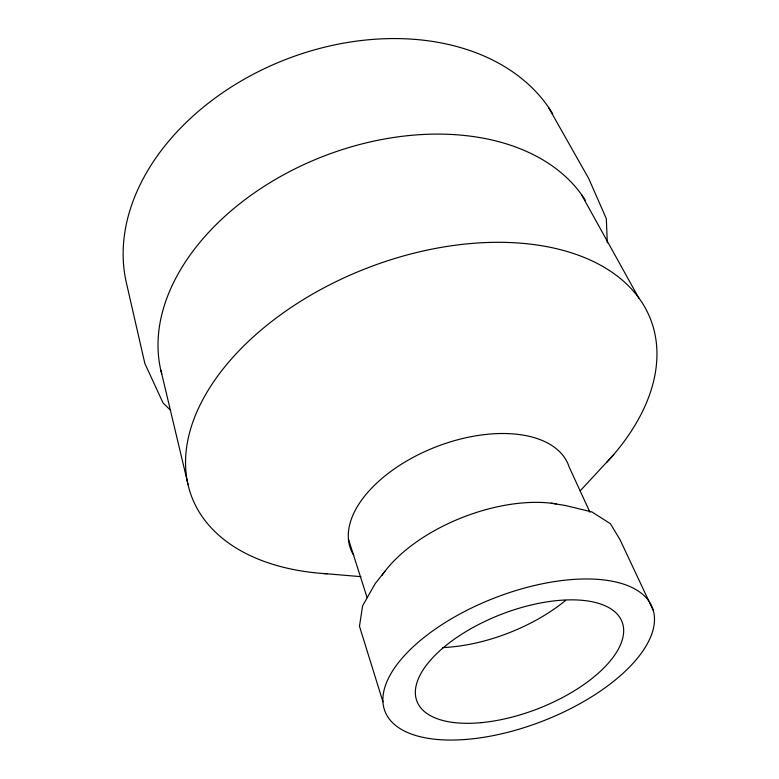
<?xml version="1.0" encoding="UTF-8"?>
<svg xmlns="http://www.w3.org/2000/svg" width="779" height="779" viewBox="0 0 779 779"><rect width="100%" height="100%" fill="white"/><g stroke="black" fill="none" stroke-linecap="round" stroke-linejoin="round"><path stroke-width="1.17" d="M384.933 571.319L375.225 583.568L362.615 605.809L359.479 626.258L382.947 701.83M580.18 490.877L613.764 454.566M323.636 573.519L361.018 576.664M551.22 503.205L565.729 505.561L592.001 511.969L610.395 523.702L620.006 539.633L653.347 610.619A143.394 66.108 -21.2 0 1 466.572 739.388A143.394 66.108 -21.2 0 1 436.133 628.517A143.394 66.108 -21.2 0 1 653.347 610.619M170.64 410.367L163.015 402.889L144.845 363.452L126.724 284.277A230.876 168.264 -21.2 0 1 282.835 60.616A230.876 168.264 -21.2 0 1 552.759 113.87M548.679 107.745L588.739 178.586L606.335 218.695L607.279 242.844M581.738 195.12L638.907 298.24M589.966 512.251L569.118 466.933A116.714 64.774 -21.2 0 0 432.403 448.305A116.714 64.774 -21.2 0 0 353.724 555.31M348.437 539.146L367.133 597.688M160.893 370.259L188.08 484.606M327.112 573.782A245.998 150.308 -21.2 0 1 213.884 381.437A245.998 150.308 -21.2 0 1 550.422 247.352A245.998 150.308 -21.2 0 1 606.792 462.346M161.72 373.813A230.117 155.771 -21.2 0 1 317.501 158.643A230.117 155.771 -21.2 0 1 585.292 200.203M565.632 600.414A121.193 62.203 -21.2 0 1 442.784 647.592M381.924 575.486A121.193 62.203 -21.2 0 1 556.313 503.906M481.334 722.639A109.995 50.645 -21.2 0 0 622.518 623.151A109.995 50.645 -21.2 0 0 454.624 638.965A109.995 50.645 -21.2 0 0 481.334 722.639"/></g></svg>
